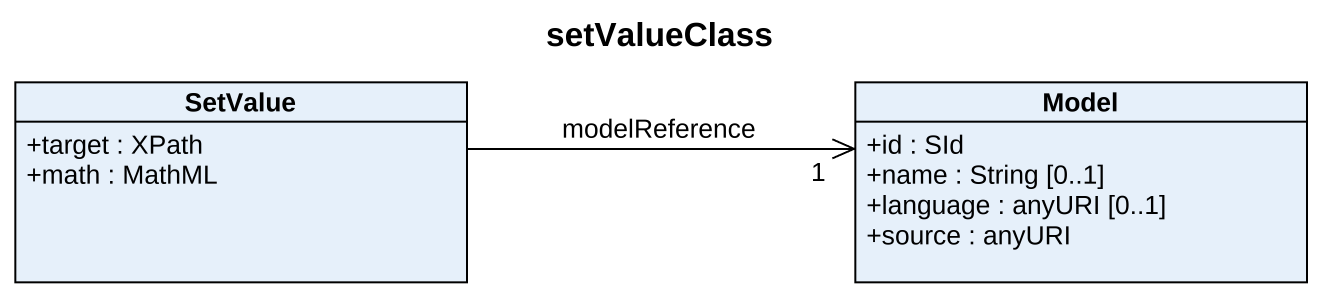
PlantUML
@startuml
title setValueClass
hide circle
hide empty members
skinparam classAttributeIconSize 0
class SetValue {
  +target : XPath
  +math : MathML
}
class Model {
  +id : SId
  +name : String [0..1]
  +language : anyURI [0..1]
  +source : anyURI
}
SetValue -right-> "1" Model : modelReference
@enduml
